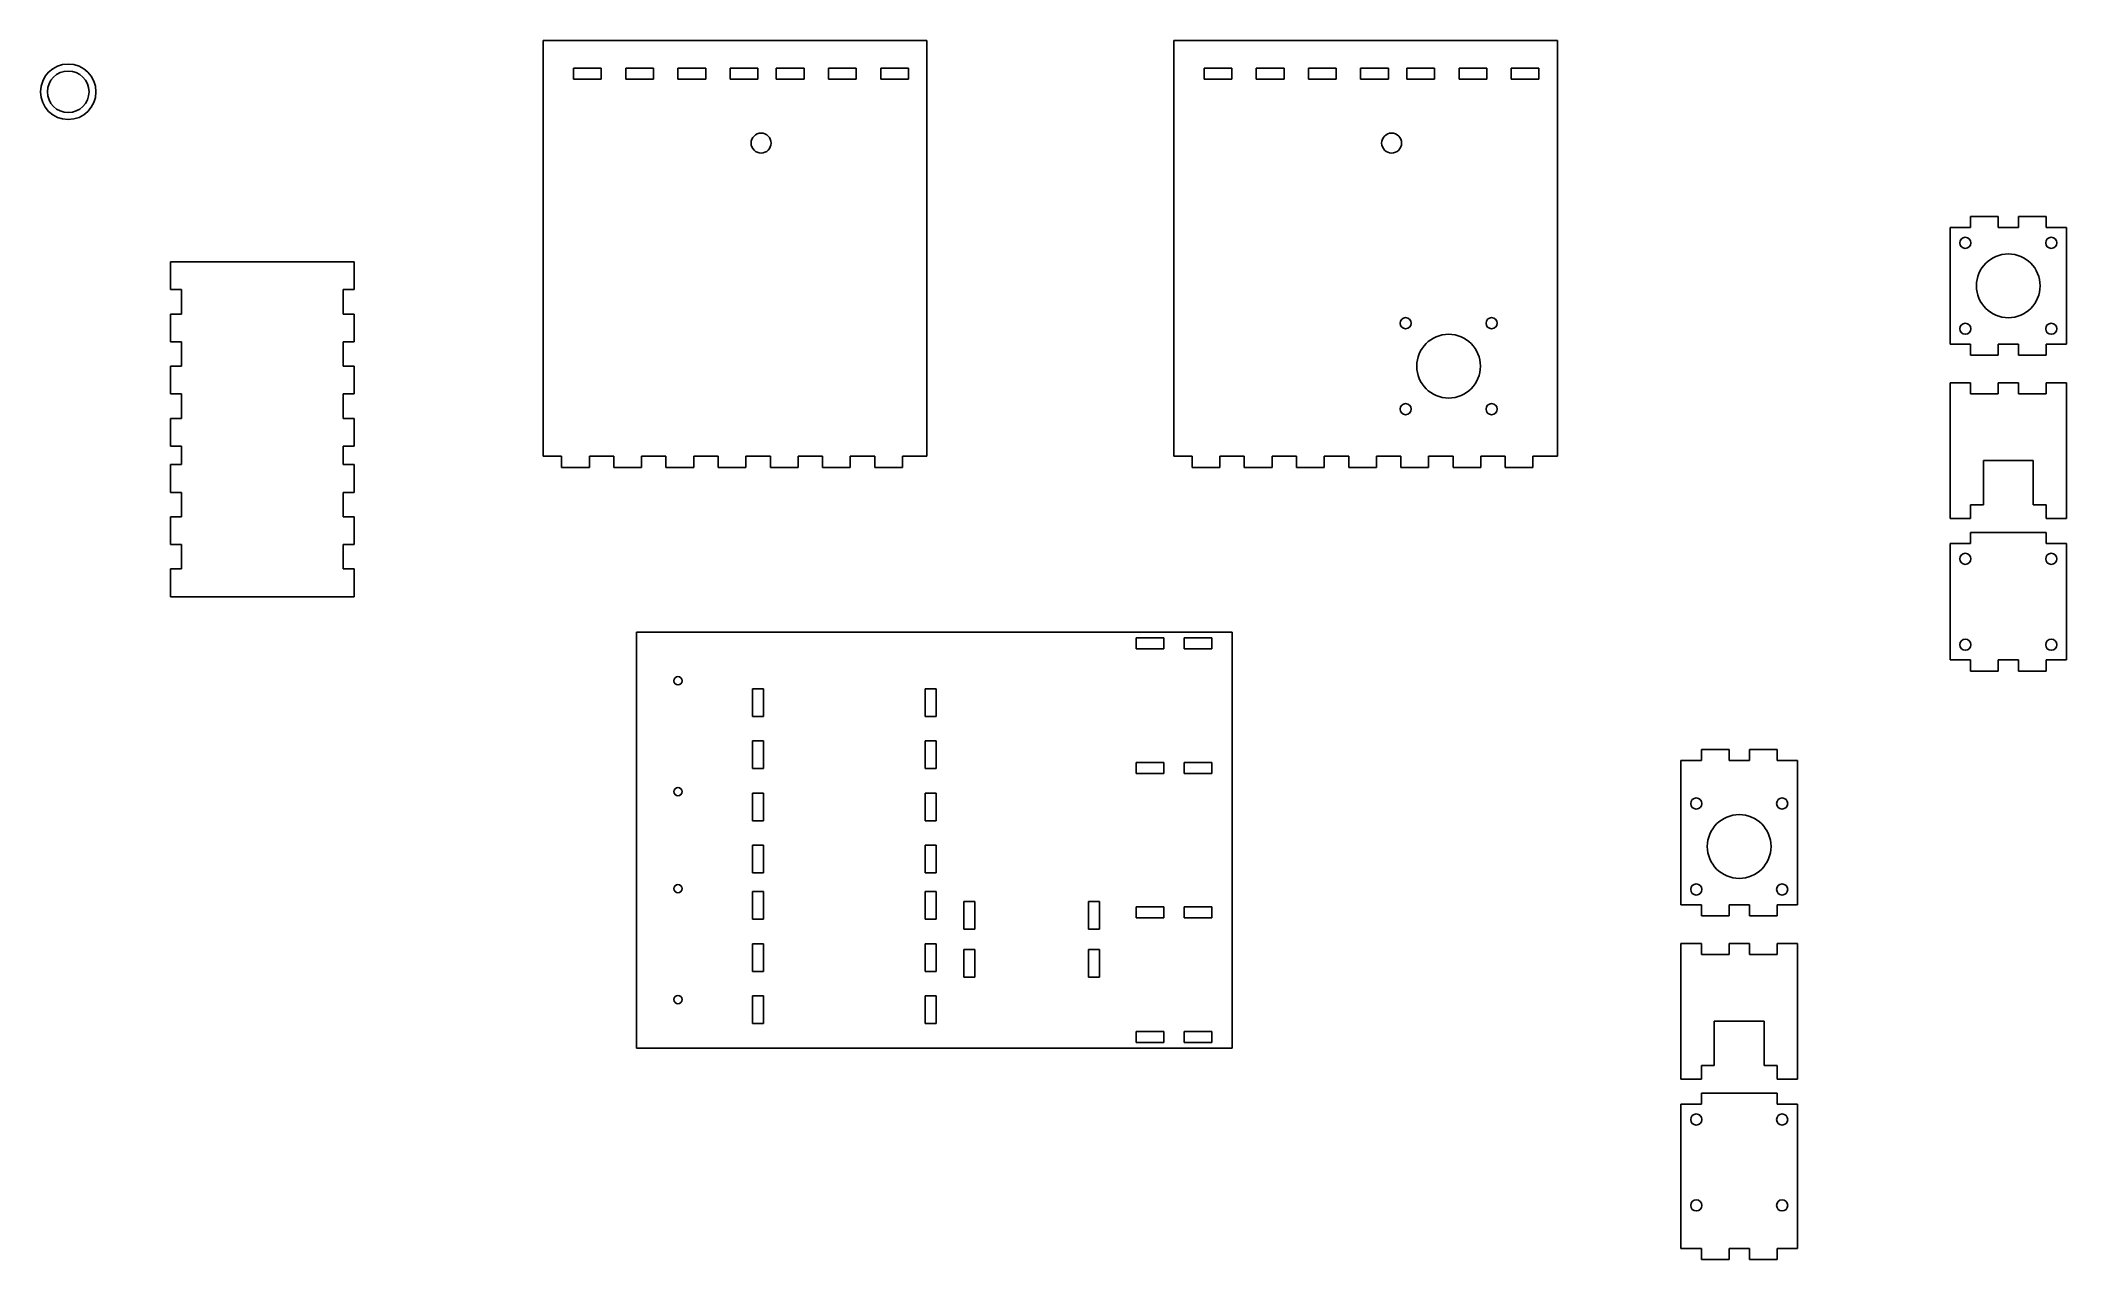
# Model space of a CAD drawing. Header units: millimetres. Extents: x -310 to 421, y -151 to 288.
import ezdxf

# ---------------------------------------------------------------- set-up
doc = ezdxf.new("R2010")
doc.units = ezdxf.units.MM
doc.layers.get('0').update_dxf_attribs({"lineweight": 25, "true_color": 0xffffff})

msp = doc.modelspace()

# ---------------------------------------------------------------- linework, layer by layer
at = {"color": 5, "true_color": 0x0000ff}
for p, q in [((-128.64, 138.5), (-128.64, 288.5)), ((9.81, 288.5), (-128.64, 288.5)), ((9.81, 138.5), (9.81, 288.5)), ((98.86, 138.5), (98.86, 288.5)), ((237.31, 288.5), (98.86, 288.5)), ((237.31, 138.5), (237.31, 288.5)), ((-107.65, 278.5), (-117.65, 278.5)), ((-117.65, 278.5), (-117.65, 274.5)), ((-107.65, 274.5), (-107.65, 278.5)), ((-88.83, 278.5), (-98.83, 278.5)), ((-98.83, 278.5), (-98.83, 274.5)), ((-88.83, 274.5), (-88.83, 278.5)), ((-70, 278.5), (-80, 278.5)), ((-80, 278.5), (-80, 274.5)), ((-70, 274.5), (-70, 278.5)), ((-51.17, 278.5), (-61.17, 278.5)), ((-61.17, 278.5), (-61.17, 274.5)), ((-51.17, 274.5), (-51.17, 278.5)), ((-34.51, 278.5), (-44.51, 278.5)), ((-44.51, 278.5), (-44.51, 274.5)), ((-34.51, 274.5), (-34.51, 278.5)), ((-15.68, 278.5), (-25.68, 278.5)), ((-25.68, 278.5), (-25.68, 274.5)), ((-15.68, 274.5), (-15.68, 278.5)), ((3.15, 278.5), (-6.85, 278.5)), ((-6.85, 278.5), (-6.85, 274.5)), ((3.15, 274.5), (3.15, 278.5)), ((119.85, 278.5), (109.85, 278.5)), ((109.85, 278.5), (109.85, 274.5)), ((119.85, 274.5), (119.85, 278.5)), ((138.67, 278.5), (128.67, 278.5)), ((128.67, 278.5), (128.67, 274.5)), ((138.67, 274.5), (138.67, 278.5)), ((157.5, 278.5), (147.5, 278.5)), ((147.5, 278.5), (147.5, 274.5)), ((157.5, 274.5), (157.5, 278.5)), ((176.33, 278.5), (166.33, 278.5)), ((166.33, 278.5), (166.33, 274.5)), ((176.33, 274.5), (176.33, 278.5)), ((192.99, 278.5), (182.99, 278.5)), ((182.99, 278.5), (182.99, 274.5)), ((192.99, 274.5), (192.99, 278.5)), ((211.82, 278.5), (201.82, 278.5)), ((201.82, 278.5), (201.82, 274.5)), ((211.82, 274.5), (211.82, 278.5)), ((230.65, 278.5), (220.65, 278.5)), ((220.65, 278.5), (220.65, 274.5)), ((230.65, 274.5), (230.65, 278.5)), ((-107.65, 274.5), (-117.65, 274.5)), ((-88.83, 274.5), (-98.83, 274.5)), ((-80, 274.5), (-70, 274.5)), ((-51.17, 274.5), (-61.17, 274.5)), ((-34.51, 274.5), (-44.51, 274.5)), ((-25.68, 274.5), (-15.68, 274.5)), ((-6.85, 274.5), (3.15, 274.5)), ((119.85, 274.5), (109.85, 274.5)), ((138.67, 274.5), (128.67, 274.5)), ((147.5, 274.5), (157.5, 274.5)), ((176.33, 274.5), (166.33, 274.5)), ((192.99, 274.5), (182.99, 274.5)), ((201.82, 274.5), (211.82, 274.5)), ((220.65, 274.5), (230.65, 274.5)), ((-263.15, 198.64), (-263.15, 208.64)), ((-263.15, 208.64), (-196.85, 208.64)), ((-196.85, 198.64), (-196.85, 208.64)), ((-259.15, 198.64), (-263.15, 198.64)), ((-259.15, 198.64), (-259.15, 189.81)), ((-200.85, 198.64), (-196.85, 198.64)), ((-200.85, 198.64), (-200.85, 189.81)), ((-263.15, 179.81), (-263.15, 189.81)), ((-263.15, 189.81), (-259.15, 189.81)), ((-196.85, 189.81), (-200.85, 189.81)), ((-196.85, 179.81), (-196.85, 189.81)), ((-259.15, 179.81), (-263.15, 179.81)), ((-259.15, 179.81), (-259.15, 170.99)), ((-200.85, 179.81), (-196.85, 179.81)), ((-200.85, 179.81), (-200.85, 170.99)), ((-263.15, 160.99), (-263.15, 170.99)), ((-263.15, 170.99), (-259.15, 170.99)), ((-196.85, 170.99), (-200.85, 170.99)), ((-196.85, 160.99), (-196.85, 170.99)), ((-259.15, 160.99), (-263.15, 160.99)), ((-259.15, 152.16), (-259.15, 160.99)), ((-200.85, 160.99), (-196.85, 160.99)), ((-200.85, 152.16), (-200.85, 160.99)), ((-263.15, 152.16), (-259.15, 152.16)), ((-263.15, 142.16), (-263.15, 152.16)), ((-196.85, 152.16), (-200.85, 152.16)), ((-196.85, 142.16), (-196.85, 152.16)), ((-263.15, 142.16), (-259.15, 142.16)), ((-259.15, 142.16), (-259.15, 135.49)), ((-200.85, 142.16), (-196.85, 142.16)), ((-200.85, 142.16), (-200.85, 135.49)), ((-259.15, 135.49), (-263.15, 135.49)), ((-263.15, 125.49), (-263.15, 135.49)), ((-196.85, 135.49), (-200.85, 135.49)), ((-196.85, 125.49), (-196.85, 135.49)), ((-128.64, 138.5), (-121.97, 138.5)), ((-121.97, 138.5), (-121.97, 134.5)), ((-111.97, 134.5), (-121.97, 134.5)), ((-111.97, 134.5), (-121.97, 134.5)), ((-111.97, 138.5), (-111.97, 134.5)), ((-111.97, 138.5), (-103.15, 138.5)), ((-103.15, 138.5), (-103.15, 134.5)), ((-103.15, 134.5), (-93.15, 134.5)), ((-93.15, 134.5), (-93.15, 138.5)), ((-93.15, 138.5), (-84.32, 138.5)), ((-84.32, 138.5), (-84.32, 134.5)), ((-74.32, 134.5), (-84.32, 134.5)), ((-74.32, 134.5), (-84.32, 134.5)), ((-74.32, 138.5), (-74.32, 134.5)), ((-74.32, 138.5), (-65.49, 138.5)), ((-65.49, 138.5), (-65.49, 134.5)), ((-65.49, 134.5), (-55.49, 134.5)), ((-55.49, 134.5), (-55.49, 138.5)), ((-55.49, 138.5), (-46.67, 138.5)), ((-46.67, 138.5), (-46.67, 134.5)), ((-36.67, 134.5), (-46.67, 134.5)), ((-36.67, 138.5), (-36.67, 134.5)), ((-36.67, 138.5), (-27.84, 138.5)), ((-27.84, 138.5), (-27.84, 134.5)), ((-27.84, 134.5), (-17.84, 134.5)), ((-17.84, 134.5), (-17.84, 138.5)), ((-17.84, 138.5), (-9.01, 138.5)), ((-9.01, 138.5), (-9.01, 134.5)), ((-9.01, 134.5), (0.99, 134.5)), ((0.99, 134.5), (0.99, 138.5)), ((0.99, 138.5), (9.81, 138.5)), ((98.86, 138.5), (105.53, 138.5)), ((105.53, 138.5), (105.53, 134.5)), ((115.53, 134.5), (105.53, 134.5)), ((115.53, 134.5), (105.53, 134.5)), ((115.53, 138.5), (115.53, 134.5)), ((115.53, 138.5), (124.35, 138.5)), ((124.35, 138.5), (124.35, 134.5)), ((124.35, 134.5), (134.35, 134.5)), ((134.35, 134.5), (134.35, 138.5)), ((134.35, 138.5), (143.18, 138.5)), ((143.18, 138.5), (143.18, 134.5)), ((153.18, 134.5), (143.18, 134.5)), ((153.18, 134.5), (143.18, 134.5)), ((153.18, 138.5), (153.18, 134.5)), ((153.18, 138.5), (162.01, 138.5)), ((162.01, 138.5), (162.01, 134.5)), ((162.01, 134.5), (172.01, 134.5)), ((172.01, 134.5), (172.01, 138.5)), ((172.01, 138.5), (180.83, 138.5)), ((180.83, 138.5), (180.83, 134.5)), ((190.83, 134.5), (180.83, 134.5)), ((190.83, 134.5), (180.83, 134.5)), ((190.83, 138.5), (190.83, 134.5)), ((190.83, 138.5), (199.66, 138.5)), ((199.66, 138.5), (199.66, 134.5)), ((199.66, 134.5), (209.66, 134.5)), ((209.66, 134.5), (209.66, 138.5)), ((209.66, 138.5), (218.49, 138.5)), ((218.49, 138.5), (218.49, 134.5)), ((218.49, 134.5), (228.49, 134.5)), ((228.49, 134.5), (228.49, 138.5)), ((228.49, 138.5), (237.31, 138.5)), ((-263.15, 125.49), (-259.15, 125.49)), ((-259.15, 125.49), (-259.15, 116.67)), ((-200.85, 125.49), (-196.85, 125.49)), ((-200.85, 116.67), (-200.85, 125.49)), ((-259.15, 116.67), (-263.15, 116.67)), ((-263.15, 116.67), (-263.15, 106.67)), ((-196.85, 116.67), (-200.85, 116.67)), ((-196.85, 106.67), (-196.85, 116.67)), ((-263.15, 106.67), (-259.15, 106.67)), ((-259.15, 106.67), (-259.15, 97.84)), ((-200.85, 106.67), (-200.85, 97.84)), ((-200.85, 106.67), (-196.85, 106.67)), ((-259.15, 97.84), (-263.15, 97.84)), ((-263.15, 97.84), (-263.15, 87.84)), ((-196.85, 97.84), (-200.85, 97.84)), ((-196.85, 87.84), (-196.85, 97.84)), ((-263.15, 87.84), (-196.85, 87.84)), ((-49.15, 54.62), (-53.15, 54.62)), ((-53.15, 44.62), (-53.15, 54.62)), ((-49.15, 44.62), (-49.15, 54.62)), ((13.15, 54.62), (9.15, 54.62)), ((9.15, 44.62), (9.15, 54.62)), ((13.15, 44.62), (13.15, 54.62)), ((-53.15, 44.62), (-49.15, 44.62)), ((9.15, 44.62), (13.15, 44.62)), ((-49.15, 35.8), (-53.15, 35.8)), ((-53.15, 25.8), (-53.15, 35.8)), ((-49.15, 25.8), (-49.15, 35.8)), ((13.15, 35.8), (9.15, 35.8)), ((9.15, 25.8), (9.15, 35.8)), ((13.15, 25.8), (13.15, 35.8)), ((-53.15, 25.8), (-49.15, 25.8)), ((9.15, 25.8), (13.15, 25.8)), ((-49.15, 16.97), (-53.15, 16.97)), ((-53.15, 16.97), (-53.15, 6.97)), ((-49.15, 6.97), (-49.15, 16.97)), ((13.15, 16.97), (9.15, 16.97)), ((9.15, 16.97), (9.15, 6.97)), ((13.15, 6.97), (13.15, 16.97)), ((-53.15, 6.97), (-49.15, 6.97)), ((9.15, 6.97), (13.15, 6.97)), ((-49.15, -1.85), (-53.15, -1.85)), ((-53.15, -11.85), (-53.15, -1.85)), ((-49.15, -11.85), (-49.15, -1.85)), ((13.15, -1.85), (9.15, -1.85)), ((9.15, -11.85), (9.15, -1.85)), ((13.15, -11.85), (13.15, -1.85)), ((-53.15, -11.85), (-49.15, -11.85)), ((9.15, -11.85), (13.15, -11.85)), ((-49.15, -18.52), (-53.15, -18.52)), ((-53.15, -28.52), (-53.15, -18.52)), ((-49.15, -28.52), (-49.15, -18.52)), ((13.15, -18.52), (9.15, -18.52)), ((9.15, -28.52), (9.15, -18.52)), ((13.15, -28.52), (13.15, -18.52)), ((-53.15, -28.52), (-49.15, -28.52)), ((9.15, -28.52), (13.15, -28.52)), ((-49.15, -37.35), (-53.15, -37.35)), ((-53.15, -37.35), (-53.15, -47.35)), ((-49.15, -47.35), (-49.15, -37.35)), ((13.15, -37.35), (9.15, -37.35)), ((9.15, -37.35), (9.15, -47.35)), ((13.15, -47.35), (13.15, -37.35)), ((-53.15, -47.35), (-49.15, -47.35)), ((9.15, -47.35), (13.15, -47.35)), ((-49.15, -56.17), (-53.15, -56.17)), ((-53.15, -56.17), (-53.15, -66.17)), ((-49.15, -66.17), (-49.15, -56.17)), ((9.15, -56.17), (9.15, -66.17)), ((13.15, -56.17), (9.15, -56.17)), ((13.15, -66.17), (13.15, -56.17)), ((-53.15, -66.17), (-49.15, -66.17)), ((9.15, -66.17), (13.15, -66.17))]:
    msp.add_line(p, q, dxfattribs=at)
at = {"color": 3, "true_color": 0x00ff00}
for p, q in [((379, 221), (379, 179)), ((386.33, 221), (379, 221)), ((396.33, 225), (386.33, 225)), ((386.33, 225), (386.33, 221)), ((396.33, 221), (396.33, 225)), ((403.67, 221), (396.33, 221)), ((413.67, 225), (403.67, 225)), ((403.67, 225), (403.67, 221)), ((413.67, 221), (413.67, 225)), ((421, 221), (413.67, 221)), ((421, 179), (421, 221)), ((379, 179), (386.33, 179)), ((386.33, 179), (386.33, 175)), ((396.33, 175), (396.33, 179)), ((396.33, 179), (403.67, 179)), ((403.67, 179), (403.67, 175)), ((413.67, 175), (413.67, 179)), ((413.67, 179), (421, 179)), ((386.33, 175), (396.33, 175)), ((403.67, 175), (413.67, 175)), ((379, 165), (386.33, 165)), ((379, 161), (379, 165)), ((379, 161), (379, 120)), ((386.33, 165), (386.33, 161)), ((386.33, 161), (396.33, 161)), ((396.33, 161), (396.33, 165)), ((396.33, 165), (403.67, 165)), ((403.67, 165), (403.67, 161)), ((403.67, 161), (413.67, 161)), ((413.67, 161), (413.67, 165)), ((413.67, 165), (421, 165)), ((421, 161), (421, 165)), ((421, 120), (421, 161)), ((409, 137), (391, 137)), ((391, 137), (391, 121)), ((409, 121), (409, 137)), ((379, 120), (379, 116)), ((386.33, 116), (386.33, 121)), ((386.33, 121), (391, 121)), ((409, 121), (413.67, 121)), ((413.67, 121), (413.67, 116)), ((421, 120), (421, 116)), ((379, 116), (386.33, 116)), ((386.33, 107), (386.33, 111)), ((386.33, 111), (413.67, 111)), ((413.67, 116), (421, 116)), ((413.67, 111), (413.67, 107)), ((379, 65), (379, 107)), ((379, 107), (386.33, 107)), ((413.67, 107), (421, 107)), ((421, 107), (421, 65)), ((95.33, 73), (85.33, 73)), ((85.33, 73), (85.33, 69)), ((85.33, 69), (95.33, 69)), ((95.33, 69), (95.33, 73)), ((112.67, 73), (102.67, 73)), ((102.67, 73), (102.67, 69)), ((102.67, 69), (112.67, 69)), ((112.67, 69), (112.67, 73)), ((386.33, 65), (379, 65)), ((386.33, 61), (386.33, 65)), ((396.33, 61), (386.33, 61)), ((403.67, 65), (396.33, 65)), ((396.33, 65), (396.33, 61)), ((403.67, 61), (403.67, 65)), ((413.67, 61), (403.67, 61)), ((421, 65), (413.67, 65)), ((413.67, 65), (413.67, 61)), ((95.33, 28), (85.33, 28)), ((85.33, 28), (85.33, 24)), ((85.33, 24), (95.33, 24)), ((95.33, 24), (95.33, 28)), ((112.67, 28), (102.67, 28)), ((102.67, 28), (102.67, 24)), ((102.67, 24), (112.67, 24)), ((112.67, 24), (112.67, 28)), ((85.33, -28), (85.33, -24)), ((85.33, -24), (95.33, -24)), ((95.33, -28), (85.33, -28)), ((95.33, -24), (95.33, -28)), ((102.67, -24), (112.67, -24)), ((102.67, -28), (102.67, -24)), ((112.67, -28), (102.67, -28)), ((112.67, -24), (112.67, -28)), ((85.33, -73), (85.33, -69)), ((85.33, -69), (95.33, -69)), ((95.33, -73), (85.33, -73)), ((95.33, -69), (95.33, -73)), ((102.67, -69), (112.67, -69)), ((102.67, -73), (102.67, -69)), ((112.67, -73), (102.67, -73)), ((112.67, -69), (112.67, -73))]:
    msp.add_line(p, q, dxfattribs=at)
for p, q in [((120, 75), (-95, 75)), ((-95, 75), (-95, -75)), ((120, 75), (120, -75)), ((-95, -75), (120, -75))]:
    msp.add_line(p, q)
at = {"color": 1, "true_color": 0xff0000}
for p, q in [((299.25, 32.71), (289.25, 32.71)), ((289.25, 32.71), (289.25, 28.71)), ((299.25, 28.71), (299.25, 32.71)), ((316.58, 32.71), (306.58, 32.71)), ((306.58, 32.71), (306.58, 28.71)), ((316.58, 28.71), (316.58, 32.71)), ((281.91, 28.71), (281.91, -23.29)), ((289.25, 28.71), (281.91, 28.71)), ((306.58, 28.71), (299.25, 28.71)), ((323.91, 28.71), (316.58, 28.71)), ((323.91, -23.29), (323.91, 28.71)), ((27.15, -22.08), (23.15, -22.08)), ((23.15, -22.08), (23.15, -32.08)), ((27.15, -32.08), (27.15, -22.08)), ((72.15, -22.08), (68.15, -22.08)), ((68.15, -22.08), (68.15, -32.08)), ((72.15, -32.08), (72.15, -22.08)), ((281.91, -23.29), (289.25, -23.29)), ((289.25, -23.29), (289.25, -27.29)), ((289.25, -27.29), (299.25, -27.29)), ((299.25, -27.29), (299.25, -23.29)), ((299.25, -23.29), (306.58, -23.29)), ((306.58, -23.29), (306.58, -27.29)), ((306.58, -27.29), (316.58, -27.29)), ((316.58, -27.29), (316.58, -23.29)), ((316.58, -23.29), (323.91, -23.29)), ((23.15, -32.08), (27.15, -32.08)), ((68.15, -32.08), (72.15, -32.08)), ((23.15, -39.42), (23.15, -49.42)), ((27.15, -39.42), (23.15, -39.42)), ((27.15, -49.42), (27.15, -39.42)), ((72.15, -39.42), (68.15, -39.42)), ((68.15, -39.42), (68.15, -49.42)), ((72.15, -49.42), (72.15, -39.42)), ((281.91, -37.29), (289.25, -37.29)), ((281.91, -41.29), (281.91, -37.29)), ((281.91, -41.29), (281.91, -82.29)), ((289.25, -37.29), (289.25, -41.29)), ((289.25, -41.29), (299.25, -41.29)), ((299.25, -41.29), (299.25, -37.29)), ((299.25, -37.29), (306.58, -37.29)), ((306.58, -37.29), (306.58, -41.29)), ((306.58, -41.29), (316.58, -41.29)), ((316.58, -41.29), (316.58, -37.29)), ((316.58, -37.29), (323.91, -37.29)), ((323.91, -41.29), (323.91, -37.29)), ((323.91, -82.29), (323.91, -41.29)), ((23.15, -49.42), (27.15, -49.42)), ((68.15, -49.42), (72.15, -49.42)), ((311.91, -65.29), (293.91, -65.29)), ((293.91, -65.29), (293.91, -81.29)), ((311.91, -81.29), (311.91, -65.29)), ((281.91, -82.29), (281.91, -86.29)), ((281.91, -86.29), (289.25, -86.29)), ((289.25, -86.29), (289.25, -81.29)), ((289.25, -81.29), (293.91, -81.29)), ((311.91, -81.29), (316.58, -81.29)), ((316.58, -81.29), (316.58, -86.29)), ((316.58, -86.29), (323.91, -86.29)), ((323.91, -82.29), (323.91, -86.29)), ((289.25, -95.29), (289.25, -91.29)), ((289.25, -91.29), (316.58, -91.29)), ((316.58, -91.29), (316.58, -95.29)), ((281.91, -147.29), (281.91, -95.29)), ((281.91, -95.29), (289.25, -95.29)), ((316.58, -95.29), (323.91, -95.29)), ((323.91, -95.29), (323.91, -147.29)), ((289.25, -147.29), (281.91, -147.29)), ((289.25, -151.29), (289.25, -147.29)), ((299.25, -151.29), (289.25, -151.29)), ((306.58, -147.29), (299.25, -147.29)), ((299.25, -147.29), (299.25, -151.29)), ((306.58, -151.29), (306.58, -147.29)), ((316.58, -151.29), (306.58, -151.29)), ((323.91, -147.29), (316.58, -147.29)), ((316.58, -147.29), (316.58, -151.29))]:
    msp.add_line(p, q, dxfattribs=at)
for centre, radius in [((-300, 270), 10), ((-300, 270), 7.5), ((-80, 57.5), 1.5), ((-80, 17.5), 1.5), ((-80, -17.5), 1.5), ((-80, -57.5), 1.5)]:
    msp.add_circle(centre, radius)
at = {"color": 5, "true_color": 0x0000ff}
for centre, radius in [((-50, 251.5), 3.6), ((177.5, 251.5), 3.6), ((182.56, 186.51), 2), ((213.56, 186.51), 2), ((198.06, 171.01), 11.5), ((182.56, 155.51), 2), ((213.56, 155.51), 2)]:
    msp.add_circle(centre, radius, dxfattribs=at)
at = {"color": 3, "true_color": 0x00ff00}
for centre, radius in [((384.5, 215.5), 2), ((415.5, 215.5), 2), ((400, 200), 11.5), ((384.5, 184.5), 2), ((415.5, 184.5), 2), ((384.5, 101.5), 2), ((415.5, 101.5), 2), ((384.5, 70.5), 2), ((415.5, 70.5), 2)]:
    msp.add_circle(centre, radius, dxfattribs=at)
at = {"color": 1, "true_color": 0xff0000}
for centre, radius in [((287.41, 13.21), 2), ((318.41, 13.21), 2), ((302.91, -2.29), 11.5), ((287.41, -17.79), 2), ((318.41, -17.79), 2), ((287.41, -100.79), 2), ((318.41, -100.79), 2), ((287.41, -131.79), 2), ((318.41, -131.79), 2)]:
    msp.add_circle(centre, radius, dxfattribs=at)

doc.saveas('drawing.dxf')
